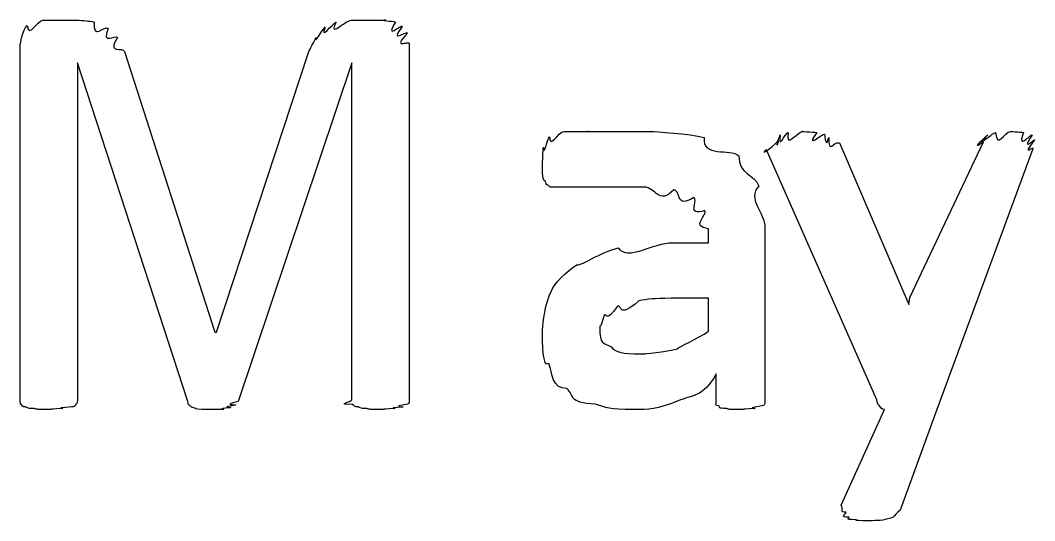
# Model space of a CAD drawing. Header units: millimetres. Extents: x 0 to 216, y 0 to 279.
# Drawn here: x 186.92 to 193.36, y 75.89 to 79.06 of the extents above; entities that cross this region are included whole.
import ezdxf

# ---------------------------------------------------------------- set-up
doc = ezdxf.new("R2010")
doc.units = ezdxf.units.MM
doc.layers.get('0').update_dxf_attribs({"linetype": 'CONTINUOUS'})

msp = doc.modelspace()

# ---------------------------------------------------------------- linework, layer by layer
at = {"color": 0}
for p, q in [((187.063, 79.0649), (187.278, 79.0649)), ((189.02, 79.0649), (189.241, 79.0649)), ((186.92, 76.6561), (186.92, 78.916)), ((189.389, 78.916), (189.389, 76.6561)), ((187.581, 78.8666), (188.155, 77.0862)), ((188.166, 77.0862), (188.75, 78.861)), ((187.984, 76.6452), (187.284, 78.7947)), ((187.284, 78.7947), (187.284, 76.6561)), ((189.025, 78.7947), (188.303, 76.6452)), ((189.025, 76.6561), (189.025, 78.7947)), ((192.356, 76.6561), (191.656, 78.2436)), ((192.119, 78.2877), (192.56, 77.2626)), ((192.566, 77.3067), (193.034, 78.2934)), ((193.348, 78.2493), (192.737, 76.5955)), ((191.288, 77.6538), (191.288, 77.742)), ((191.647, 77.7476), (191.647, 76.6505)), ((191.062, 77.6538), (191.288, 77.6538)), ((191.288, 77.301), (191.051, 77.301)), ((191.288, 77.0915), (191.288, 77.301)), ((192.56, 77.2626), (192.566, 77.3067)), ((188.155, 77.0862), (188.166, 77.0862)), ((191.338, 76.6505), (191.338, 76.8216)), ((192.13, 75.989), (192.406, 76.5955)), ((192.737, 76.5955), (192.505, 75.9562))]:
    msp.add_line(p, q, dxfattribs=at)
for points in [[(186.92, 78.916), (186.92, 78.9023), (186.934, 79.0099), (186.964, 79.0317)], [(186.964, 79.0317), (186.978, 78.9464), (187.026, 79.0649), (187.063, 79.0649)], [(187.278, 79.0649), (187.319, 79.0649), (187.358, 79.0607), (187.388, 79.054)], [(187.388, 79.054), (187.383, 78.9326), (187.45, 79.0332), (187.477, 79.0152)], [(187.477, 79.0152), (187.434, 78.8995), (187.522, 78.9795), (187.537, 78.9548)], [(188.8, 78.9548), (188.779, 78.9023), (188.835, 79.0056), (188.855, 79.0208)], [(188.855, 79.0208), (188.819, 78.9326), (188.9, 79.0455), (188.926, 79.054)], [(188.926, 79.054), (188.871, 78.9464), (188.983, 79.0649), (189.02, 79.0649)], [(189.241, 79.0649), (189.194, 79.0649), (189.282, 79.0607), (189.301, 79.054)], [(189.301, 79.054), (189.231, 78.9354), (189.334, 79.0402), (189.345, 79.0265)], [(189.345, 79.0265), (189.257, 78.9107), (189.37, 79.0004), (189.378, 78.9824)], [(187.537, 78.9548), (187.467, 78.8472), (187.57, 78.8995), (187.581, 78.8666)], [(188.75, 78.861), (188.742, 78.8472), (188.78, 78.9284), (188.8, 78.9548)], [(189.378, 78.9824), (189.271, 78.8734), (189.389, 78.9411), (189.389, 78.916)], [(190.241, 78.2602), (190.246, 78.1967), (190.26, 78.3043), (190.28, 78.3262)], [(190.28, 78.3262), (190.282, 78.2408), (190.329, 78.3594), (190.373, 78.3594)], [(190.373, 78.3594), (190.371, 78.3594), (190.468, 78.3594), (190.528, 78.3594)], [(190.528, 78.3594), (190.489, 78.3594), (190.649, 78.3594), (190.715, 78.3594)], [(190.715, 78.3594), (190.743, 78.3594), (190.854, 78.3594), (190.924, 78.3594)], [(190.924, 78.3594), (190.944, 78.3594), (191.169, 78.3456), (191.261, 78.3209)], [(191.261, 78.3209), (191.245, 78.19), (191.426, 78.256), (191.481, 78.2052)], [(191.656, 78.2436), (191.594, 78.19), (191.733, 78.2891), (191.733, 78.3043)], [(191.733, 78.3043), (191.711, 78.219), (191.736, 78.329), (191.744, 78.3375)], [(191.744, 78.3375), (191.729, 78.2341), (191.772, 78.3498), (191.794, 78.3537)], [(191.794, 78.3537), (191.777, 78.2408), (191.85, 78.3594), (191.888, 78.3594)], [(191.888, 78.3594), (191.85, 78.3594), (191.954, 78.3565), (191.976, 78.3537)], [(191.976, 78.3537), (191.895, 78.238), (192.014, 78.3498), (192.025, 78.3428)], [(192.025, 78.3428), (192.038, 78.2271), (192.049, 78.3318), (192.053, 78.3209)], [(192.053, 78.3209), (192.049, 78.2077), (192.082, 78.3015), (192.119, 78.2877)], [(193.034, 78.2934), (192.938, 78.2228), (193.051, 78.3332), (193.062, 78.3375)], [(193.062, 78.3375), (192.96, 78.2341), (193.089, 78.3498), (193.111, 78.3537)], [(193.111, 78.3537), (193.123, 78.2408), (193.164, 78.3594), (193.205, 78.3594)], [(193.205, 78.3594), (193.196, 78.3594), (193.266, 78.3565), (193.288, 78.3537)], [(193.288, 78.3537), (193.244, 78.2341), (193.332, 78.3442), (193.343, 78.3375)], [(193.343, 78.3375), (193.266, 78.219), (193.359, 78.3181), (193.359, 78.3043)], [(193.359, 78.3043), (193.266, 78.19), (193.355, 78.2712), (193.348, 78.2493)], [(190.235, 78.1611), (190.235, 78.1526), (190.237, 78.238), (190.241, 78.2602)], [(191.481, 78.2052), (191.477, 78.0867), (191.582, 78.0891), (191.608, 78.0122)], [(190.235, 78.0948), (190.235, 78.0867), (190.235, 78.1389), (190.235, 78.1611)], [(190.252, 78.045), (190.238, 78.0464), (190.238, 78.0754), (190.235, 78.0948)], [(190.274, 78.0175), (190.253, 78.0203), (190.259, 78.0341), (190.252, 78.045)], [(190.302, 78.0066), (190.269, 78.0066), (190.281, 78.0094), (190.274, 78.0175)], [(190.373, 78.0066), (190.293, 78.0066), (190.315, 78.0066), (190.302, 78.0066)], [(190.494, 78.0066), (190.36, 78.0066), (190.406, 78.0066), (190.373, 78.0066)], [(190.66, 78.0066), (190.573, 78.0066), (190.541, 78.0066), (190.494, 78.0066)], [(190.88, 78.0066), (190.701, 78.0066), (190.726, 78.0066), (190.66, 78.0066)], [(191.068, 77.99), (190.974, 77.888), (190.953, 78.0066), (190.88, 78.0066)], [(191.195, 77.9406), (191.076, 77.8662), (191.119, 77.9791), (191.068, 77.99)], [(191.608, 78.0122), (191.528, 77.9321), (191.647, 77.8468), (191.647, 77.7476)], [(191.266, 77.8577), (191.142, 77.8221), (191.228, 77.9184), (191.195, 77.9406)], [(191.288, 77.742), (191.172, 77.7558), (191.28, 77.8245), (191.266, 77.8577)], [(190.456, 77.5159), (190.452, 77.4912), (190.611, 77.5988), (190.715, 77.6206)], [(190.715, 77.6206), (190.776, 77.5353), (190.933, 77.6538), (191.062, 77.6538)], [(190.29, 77.3451), (190.313, 77.4001), (190.386, 77.4718), (190.456, 77.5159)], [(190.235, 77.1028), (190.235, 77.1426), (190.253, 77.2749), (190.29, 77.3451)], [(190.847, 77.2844), (190.705, 77.1645), (190.745, 77.2654), (190.71, 77.2513)], [(191.051, 77.301), (190.937, 77.301), (190.905, 77.2954), (190.847, 77.2844)], [(190.71, 77.2513), (190.632, 77.1356), (190.645, 77.2156), (190.627, 77.191)], [(190.627, 77.191), (190.595, 77.0876), (190.599, 77.1426), (190.599, 77.1137)], [(190.274, 76.8876), (190.235, 76.8519), (190.235, 77.0213), (190.235, 77.1028)], [(190.599, 77.1137), (190.595, 77.0061), (190.623, 77.0213), (190.671, 76.9923)], [(191.09, 76.9814), (191.102, 76.9952), (191.218, 77.0435), (191.288, 77.0915)], [(190.671, 76.9923), (190.694, 76.9482), (190.794, 76.9482), (190.886, 76.9482)], [(190.886, 76.9482), (190.86, 76.9482), (191.026, 76.9592), (191.09, 76.9814)], [(190.39, 76.7278), (190.29, 76.7278), (190.303, 76.8244), (190.274, 76.8876)], [(191.338, 76.8216), (191.25, 76.6685), (191.184, 76.6865), (191.095, 76.6505)], [(190.572, 76.6286), (190.39, 76.6396), (190.441, 76.6837), (190.39, 76.7278)], [(186.925, 76.6286), (186.92, 76.6244), (186.92, 76.6452), (186.92, 76.6561)], [(186.953, 76.612), (186.931, 76.6092), (186.932, 76.6202), (186.925, 76.6286)], [(187.273, 76.6286), (187.269, 76.6092), (187.259, 76.6149), (187.245, 76.612)], [(187.284, 76.6561), (187.279, 76.6244), (187.279, 76.6353), (187.273, 76.6286)], [(187.995, 76.623), (187.985, 76.6202), (187.986, 76.6367), (187.984, 76.6452)], [(188.303, 76.6452), (188.19, 76.6202), (188.294, 76.63), (188.287, 76.623)], [(189.031, 76.6286), (188.911, 76.6244), (189.025, 76.6452), (189.025, 76.6561)], [(189.064, 76.612), (189.039, 76.6092), (189.038, 76.6202), (189.031, 76.6286)], [(189.378, 76.6286), (189.26, 76.6092), (189.364, 76.6149), (189.351, 76.612)], [(189.389, 76.6561), (189.389, 76.6244), (189.385, 76.6353), (189.378, 76.6286)], [(190.814, 76.5955), (190.65, 76.5955), (190.645, 76.6064), (190.572, 76.6286)], [(191.095, 76.6505), (190.955, 76.5955), (190.913, 76.5955), (190.814, 76.5955)], [(191.354, 76.6177), (191.323, 76.6177), (191.338, 76.6353), (191.338, 76.6505)], [(191.647, 76.6505), (191.647, 76.6177), (191.641, 76.6244), (191.63, 76.6177)], [(192.373, 76.6177), (192.364, 76.6202), (192.359, 76.641), (192.356, 76.6561)], [(187.008, 76.6011), (186.956, 76.6025), (186.967, 76.6078), (186.953, 76.612)], [(187.096, 76.5955), (187.004, 76.5955), (187.033, 76.5969), (187.008, 76.6011)], [(187.185, 76.6011), (187.074, 76.5955), (187.132, 76.5955), (187.096, 76.5955)], [(187.245, 76.612), (187.121, 76.6025), (187.209, 76.6039), (187.185, 76.6011)], [(188.022, 76.6064), (187.996, 76.6092), (188.002, 76.6191), (187.995, 76.623)], [(188.072, 76.5955), (188.022, 76.5983), (188.036, 76.6025), (188.022, 76.6064)], [(188.143, 76.5955), (188.062, 76.5955), (188.094, 76.5955), (188.072, 76.5955)], [(188.21, 76.5955), (188.113, 76.5955), (188.168, 76.5955), (188.143, 76.5955)], [(188.254, 76.6064), (188.151, 76.5983), (188.228, 76.5983), (188.21, 76.5955)], [(188.287, 76.623), (188.177, 76.6064), (188.268, 76.6092), (188.254, 76.6064)], [(189.119, 76.6011), (189.069, 76.6025), (189.078, 76.6078), (189.064, 76.612)], [(189.207, 76.5955), (189.116, 76.5955), (189.144, 76.5969), (189.119, 76.6011)], [(189.296, 76.6011), (189.187, 76.5955), (189.243, 76.5955), (189.207, 76.5955)], [(189.351, 76.612), (189.231, 76.6025), (189.317, 76.6039), (189.296, 76.6011)], [(191.404, 76.6011), (191.345, 76.6025), (191.365, 76.6092), (191.354, 76.6177)], [(191.492, 76.5955), (191.389, 76.5955), (191.426, 76.5969), (191.404, 76.6011)], [(191.581, 76.6011), (191.466, 76.5955), (191.532, 76.5955), (191.492, 76.5955)], [(191.63, 76.6177), (191.506, 76.6025), (191.602, 76.6039), (191.581, 76.6011)], [(192.406, 76.5955), (192.384, 76.5983), (192.384, 76.6064), (192.373, 76.6177)], [(192.163, 75.9449), (192.115, 75.9382), (192.152, 75.9714), (192.13, 75.989)], [(192.18, 75.9121), (192.115, 75.9121), (192.163, 75.9312), (192.163, 75.9449)], [(192.505, 75.9562), (192.453, 75.9121), (192.477, 75.9174), (192.445, 75.9065)], [(192.224, 75.8956), (192.137, 75.8984), (192.191, 75.9051), (192.18, 75.9121)], [(192.307, 75.8899), (192.177, 75.8899), (192.246, 75.8927), (192.224, 75.8956)], [(192.445, 75.9065), (192.391, 75.8899), (192.369, 75.8899), (192.307, 75.8899)]]:
    msp.add_open_spline(points, degree=3, dxfattribs=at)

doc.saveas('drawing.dxf')
